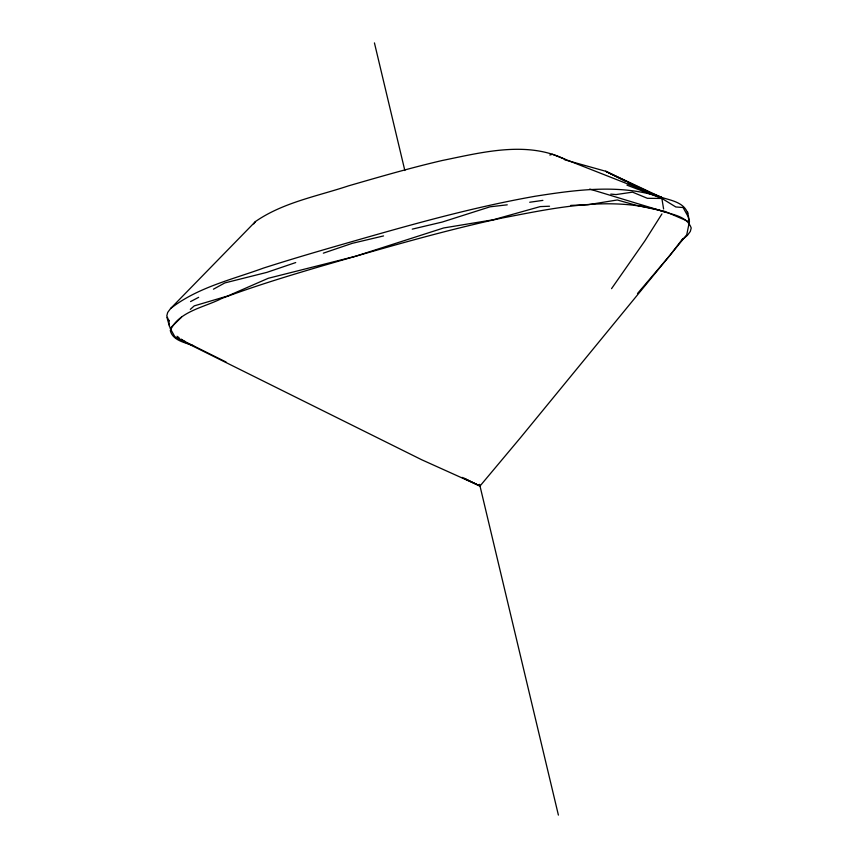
<?xml version="1.0" encoding="UTF-8"?>
<svg xmlns="http://www.w3.org/2000/svg" width="858" height="858" viewBox="0 0 858 858"><rect width="100%" height="100%" fill="white"/><g stroke="black" fill="none" stroke-linecap="round" stroke-linejoin="round"><path stroke-width="1.29" d="M663.599 208.987L661.7 197.329L552.391 154.279L549.806 155.019M610.81 194.101L616.001 194.573L632.55 192.149L647.372 198.305L661.958 198.466L675.814 206.96L683.065 207.529L688.073 216.506L689.36 221.911L686.743 234.792L520.474 437.709L479.997 486.025L421.771 459.791L175.161 337.28L170.141 328.282L181.51 317.224M169.391 320.377L168.854 322.887L169.444 325.364M661.947 213.899L644.937 240.798L611.55 288.653M564.896 159.277C526.651 140.54 481.788 152.467 442.331 160.478C410.767 167.803 379.644 176.866 348.52 185.854C317.16 196.3 282.979 202.456 255.48 221.525L170.56 308.558L167.685 312.441L166.784 315.883L168.758 320.592M253.743 223.874L255.48 221.525M682.893 238.513L670.066 255.201L637.494 293.543M190.326 309.373L194.24 305.877L227.917 295.913L268.243 278.292L355.341 256.327L443.661 227.96L493.189 219.787L540.24 206.596L549.528 206.231M170.56 308.558C197.404 287.462 231.928 279.611 263.47 268.082C288.299 260.124 313.299 252.735 338.342 245.538C403.378 226.855 468.543 208.001 535.253 196.235C575.364 189.94 617.663 184.159 657.335 196.01C667.974 200.096 683.697 201.062 687.719 213.331M682.357 239.639L687.44 235.317L690.315 231.435L691.216 228.003C686.69 215.165 670.034 214.436 658.772 210.081C607.196 196.182 553.045 208.269 501.876 218.071C440.1 231.478 379.44 249.346 318.758 266.913C286.122 276.566 253.518 286.475 221.654 298.487C204.472 307.389 178.807 311.239 170.281 330.555C172.737 340.658 185.135 342.546 193.618 345.731M198.648 297.34L190.573 301.576M213.438 289.189L224.817 282.925L266.827 272.383L295.72 262.559M323.348 253.164L352.241 243.34L383.547 235.929M412.248 229.14L442.245 222.05L490.1 206.799L507.26 204.826M542.889 200.386L529.708 202.252M570.742 205.405L587.977 204.74L617.288 199.978L635.649 205.148L665.057 211.454L689.36 221.911M564.789 159.824L605.651 171.257L662.505 197.887M589.714 189.071L665.186 212.001M626.951 185.146L658.215 197.029M175.161 337.28L185.049 341.387M226.072 362.044L184.266 341.216M658.365 196.729L605.651 171.257L625.868 181.553M462.119 477.391L479.997 486.025L464.435 478.346M628.249 182.754L643.704 190.626M176.984 336.282L179.065 337.698M181.145 339.103L183.226 340.519M166.956 317.428L169.68 327.123M374.431 42.9L404.837 170.517M479.601 484.341L558.397 815.1M687.548 211.776L689.478 221.632"/></g></svg>
